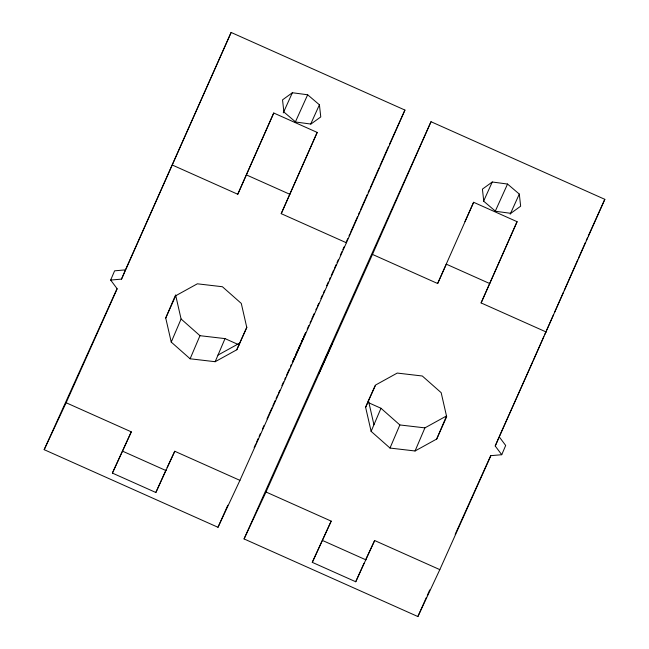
<?xml version="1.0" encoding="UTF-8"?>
<svg xmlns="http://www.w3.org/2000/svg" width="649" height="649" viewBox="0 0 649 649"><rect width="100%" height="100%" fill="white"/><g stroke="black" fill="none" stroke-linecap="round" stroke-linejoin="round"><path stroke-width="0.97" d="M44.173 449.668L66.125 402.745L117.185 288.789L110.663 280.068L114.605 270.828L125.468 269.87L231.125 32.45L404.935 110.07L346.404 242.775L239.935 480.365L217.991 527.288L44.173 449.668L117.015 288.724M110.663 280.068L121.525 279.111L125.468 269.87M165.73 318.018L175.709 295.757L197.353 283.808L222.404 286.736L241.29 303.424L246.79 327.502L236.812 349.762L215.168 361.712L190.116 358.783L171.239 342.096L165.73 318.018L175.189 295.847M171.239 342.096L181.087 318.992L175.587 294.922M190.116 358.783L199.973 335.687L181.087 318.992M215.168 361.712L225.025 338.616L237.891 344.359M236.812 349.762L239.643 343.143L217.991 355.092M292.585 362.272L294.005 358.946M305.711 332.823L292.999 361.355M365.614 407.288L375.593 385.019L397.245 373.07L422.288 375.998L441.174 392.686L446.674 416.763L436.696 439.032L415.052 450.982L390 448.053L371.123 431.358L365.614 407.288L368.445 400.66L373.946 424.738M371.123 431.358L380.979 408.262L368.105 402.51M390 448.053L399.857 424.949L380.979 408.262M415.052 450.982L424.908 427.878L446.553 415.928L436.696 439.032M495.219 446.001L499.162 436.761L505.685 445.474L501.742 454.714L490.887 455.671L439.819 569.635L417.875 616.55L244.065 538.93L431.009 121.712L604.827 199.332L495.219 446.001L501.742 454.714M121.525 279.111L231.125 32.45M172.585 165.154L237.769 194.262L273.74 113.015L317.191 132.42L281.22 213.667L346.404 242.775M237.769 194.262L273.74 113.015M281.22 213.667L317.191 132.42M357.591 216.49L350.679 232.123M358.402 214.649L359.619 211.898M360.43 210.057L367.318 194.44M368.129 192.607L369.346 189.849M370.157 188.015L379.065 167.799M379.876 165.966L388.386 146.674M244.065 538.93L266.009 492.007L372.469 254.416L431.009 121.712M372.469 254.416L437.653 283.524L473.624 202.285L517.083 221.69L481.104 302.929L546.288 332.037M481.104 302.929L517.083 221.69M533.291 360.576L543.886 336.571M544.698 334.722L545.923 331.955M546.734 330.106L553.654 314.416M554.473 312.567L563.429 292.253M564.249 290.411L577.683 259.941M578.502 258.099L585.422 242.402M586.234 240.552L587.459 237.785M238.832 344.944L239.643 343.143M246.847 327.169L238.67 345.365M217.991 527.288L227.791 505.263M295.555 355.441L297.932 350.103M298.718 348.318L301.104 342.972M375.179 385.579L368.226 401.041M417.875 616.55L426.45 597.283M427.269 595.449L429.719 589.941M239.935 480.365L174.759 451.258L155.849 492.494L112.399 473.089L131.301 431.853L66.125 402.745M112.399 473.089L131.301 431.853M155.849 492.494L166.225 469.495M254.124 447.591L255.787 443.892M256.615 442.042L258.27 438.343M259.097 436.493L260.338 433.719M262.415 429.094L264.07 425.395M266.974 418.921L271.947 407.823M272.775 405.974L275.257 400.425M276.085 398.583L277.748 394.884M278.575 393.034L279.816 390.26M281.885 385.636L283.548 381.937M284.789 379.162L285.617 377.312M286.444 375.463L289.349 368.989M290.59 366.214L291.417 364.365M292.245 362.515L294.735 356.966M295.563 355.117L297.218 351.417M298.053 349.568L299.294 346.793M301.363 342.169L303.026 338.47M303.854 336.62L305.095 333.846M307.164 329.221L308.827 325.522M310.068 322.748L310.895 320.898M311.723 319.048L314.213 313.499M315.868 309.8L316.696 307.951M317.523 306.101L318.773 303.326M320.841 298.702L322.496 295.003M323.324 293.153L324.573 290.379M326.642 285.755L328.297 282.055M329.546 279.289L330.373 277.439M331.201 275.59L333.683 270.041M334.519 268.191L336.174 264.492M337.001 262.642L338.243 259.868M340.319 255.244L341.974 251.544M342.802 249.695L344.043 246.92M346.12 242.296L347.775 238.597M349.016 235.822L349.843 233.973M439.819 569.635L374.643 540.528L355.733 581.755L312.283 562.35L331.193 521.123L266.009 492.007M464.96 221.633L473.624 202.285M312.283 562.35L331.193 521.123M437.653 283.524L446.325 264.175L489.776 283.581M355.733 581.755L363.992 563.332M490.717 455.614L455.168 534.378M499.576 435.844L532.886 361.493M283.272 112.861L292.375 92.734L307.658 94.778L319.413 104.805L320.768 116.934L310.92 124.064L295.644 122.02L283.881 111.993L282.534 99.857L292.375 92.734M295.246 122.231L307.658 94.778M310.725 124.024L319.413 104.805M389.627 143.932L404.935 110.07M301.517 342.064L303.172 338.397M304 336.571L305.655 332.913M483.57 201.214L492.266 181.996L507.542 184.048L519.305 194.075L520.652 206.204L510.804 213.326L495.528 211.282L483.765 201.255L482.418 189.127L492.266 181.996M495.13 211.501L507.542 184.048M510.195 214.202L519.305 194.075M588.27 235.936L604.827 199.332M167.077 467.669L174.759 451.258M365.687 559.673L374.643 540.528M199.973 335.687L225.025 338.616M399.857 424.949L424.908 427.878M246.433 174.914L289.892 194.319M122.637 451.201L166.087 470.606M322.521 540.471L365.971 559.876M320.436 369.76L318.659 373.913L332.142 343.637L320.436 369.76"/></g></svg>
